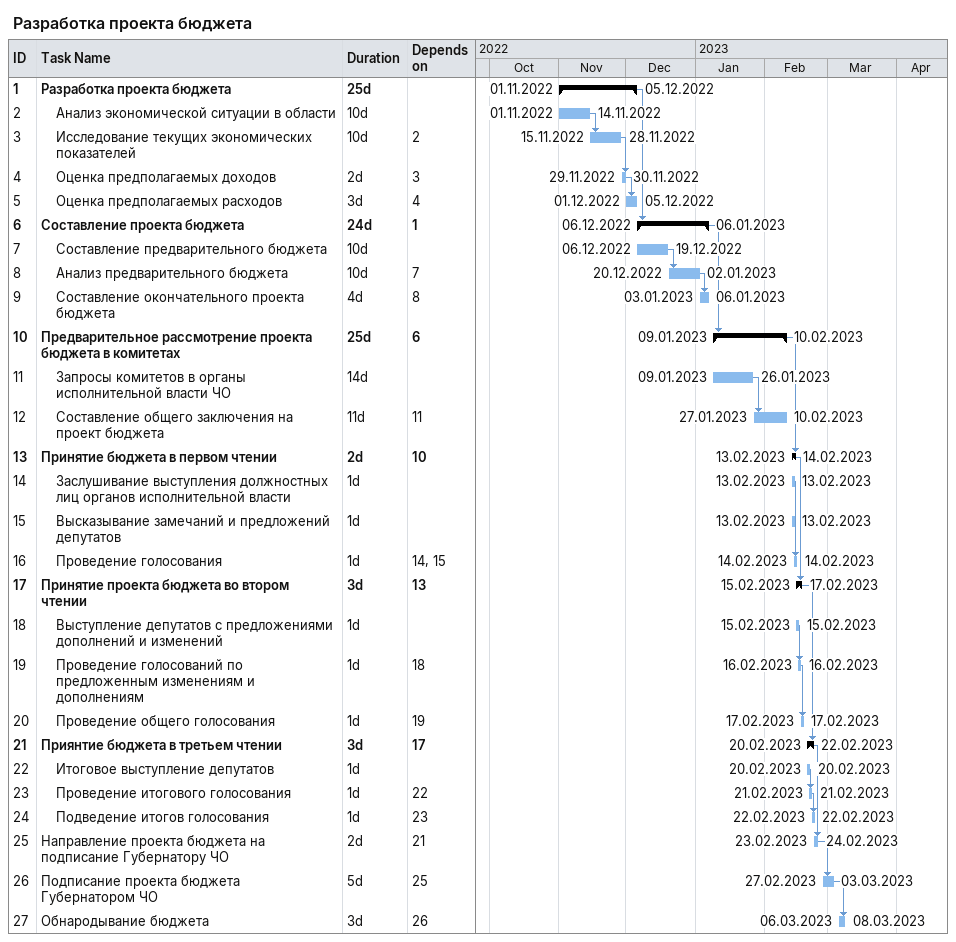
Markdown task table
Разработка проекта бюджета

| ID | Level | Task | Duration | Start | Finish | Predecessors |
|---|---|---|---|---|---|---|
| 1 | 1 | **Разработка проекта бюджета** | 25d | 2022-11-01 | 2022-12-05 |  |
| 2 | 2 | Анализ экономической ситуации в области | 10d | 2022-11-01 | 2022-11-14 |  |
| 3 | 2 | Исследование текущих экономических показателей | 10d | 2022-11-15 | 2022-11-28 | 2 |
| 4 | 2 | Оценка предполагаемых доходов | 2d | 2022-11-29 | 2022-11-30 | 3 |
| 5 | 2 | Оценка предполагаемых расходов | 3d | 2022-12-01 | 2022-12-05 | 4 |
| 6 | 1 | **Составление проекта бюджета** | 24d | 2022-12-06 | 2023-01-06 | 1 |
| 7 | 2 | Составление предварительного бюджета | 10d | 2022-12-06 | 2022-12-19 |  |
| 8 | 2 | Анализ предварительного бюджета | 10d | 2022-12-20 | 2023-01-02 | 7 |
| 9 | 2 | Составление окончательного проекта бюджета | 4d | 2023-01-03 | 2023-01-06 | 8 |
| 10 | 1 | **Предварительное рассмотрение проекта бюджета в комитетах** | 25d | 2023-01-09 | 2023-02-10 | 6 |
| 11 | 2 | Запросы комитетов в органы исполнительной власти ЧО | 14d | 2023-01-09 | 2023-01-26 |  |
| 12 | 2 | Составление общего заключения на проект бюджета | 11d | 2023-01-27 | 2023-02-10 | 11 |
| 13 | 1 | **Принятие бюджета в первом чтении** | 2d | 2023-02-13 | 2023-02-14 | 10 |
| 14 | 2 | Заслушивание выступления должностных лиц органов исполнительной власти | 1d | 2023-02-13 | 2023-02-13 |  |
| 15 | 2 | Высказывание замечаний и предложений депутатов | 1d | 2023-02-13 | 2023-02-13 |  |
| 16 | 2 | Проведение голосования | 1d | 2023-02-14 | 2023-02-14 | 14, 15 |
| 17 | 1 | **Принятие проекта бюджета во втором чтении** | 3d | 2023-02-15 | 2023-02-17 | 13 |
| 18 | 2 | Выступление депутатов с предложениями дополнений и изменений | 1d | 2023-02-15 | 2023-02-15 |  |
| 19 | 2 | Проведение голосований по предложенным изменениям и дополнениям | 1d | 2023-02-16 | 2023-02-16 | 18 |
| 20 | 2 | Проведение общего голосования | 1d | 2023-02-17 | 2023-02-17 | 19 |
| 21 | 1 | **Приянтие бюджета в третьем чтении** | 3d | 2023-02-20 | 2023-02-22 | 17 |
| 22 | 2 | Итоговое выступление депутатов | 1d | 2023-02-20 | 2023-02-20 |  |
| 23 | 2 | Проведение итогового голосования | 1d | 2023-02-21 | 2023-02-21 | 22 |
| 24 | 2 | Подведение итогов голосования | 1d | 2023-02-22 | 2023-02-22 | 23 |
| 25 | 1 | Направление проекта бюджета на подписание Губернатору ЧО | 2d | 2023-02-23 | 2023-02-24 | 21 |
| 26 | 1 | Подписание проекта бюджета Губернатором ЧО | 5d | 2023-02-27 | 2023-03-03 | 25 |
| 27 | 1 | Обнародывание бюджета | 3d | 2023-03-06 | 2023-03-08 | 26 |
